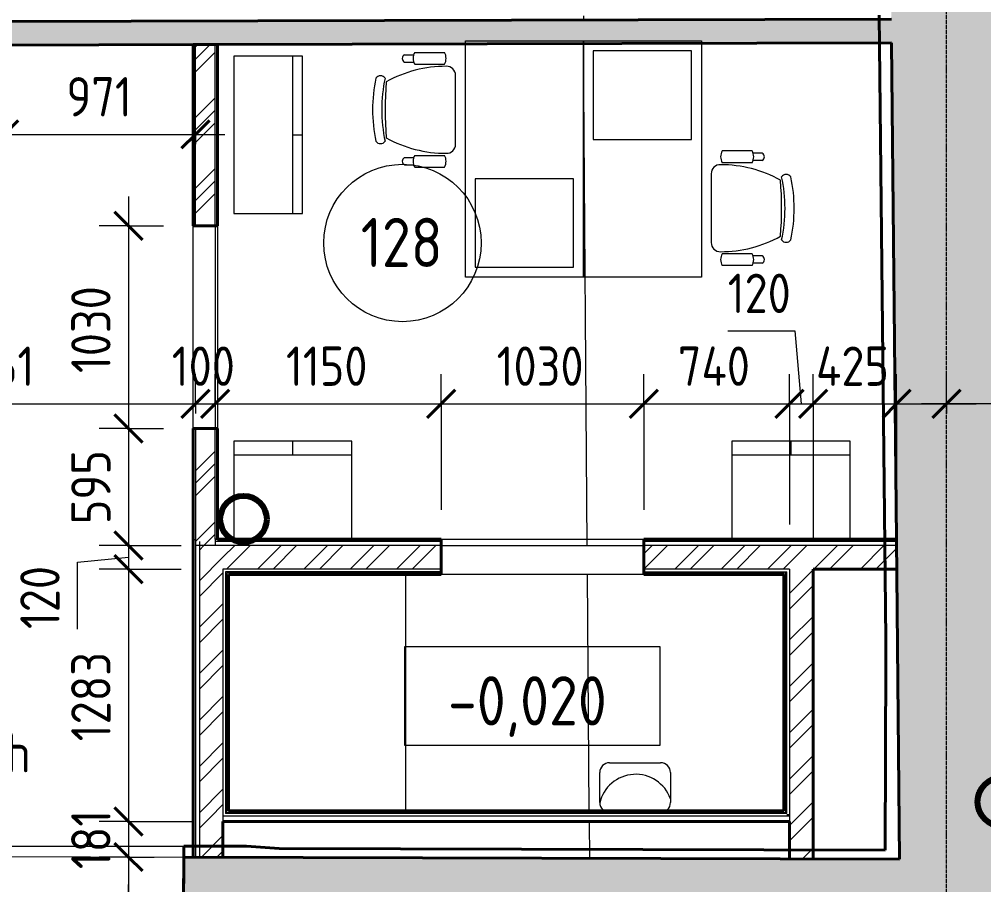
# Model space of a CAD drawing. Header units: millimetres. Extents: x -11886 to 68941, y -8130 to 45506.
# Drawn here: x 34296 to 39199, y 13395 to 17794 of the extents above; entities that cross this region are included whole.
import ezdxf

# ---------------------------------------------------------------- set-up
doc = ezdxf.new("R2010")
doc.units = ezdxf.units.MM
doc.linetypes.add('ADSK_Линия сетки', pattern=[25, 20, -2.5, 0, -2.5])
for name, color, linetype, lineweight in [('Аннотация', 7, 'Continuous', 9), ('Марки помещений', 7, 'Continuous', 20), ('Оси', 7, 'Continuous', 9), ('Отметки', 7, 'Continuous', 9), ('Перекрытие', 7, 'Continuous', 18), ('Размеры', 7, 'Continuous', 9), ('Размеры-100', 7, 'Continuous', 9), ('Стены', 7, 'Continuous', 18), ('Стены внутренние', 7, 'Continuous', 18), ('Стены штриховка', 7, 'Continuous', 18), ('стояки', 7, 'Continuous', 9)]:
    doc.layers.add(name, color=color, linetype=linetype, lineweight=lineweight)
for name, color, linetype, lineweight, true_color in [('планы со стояками отопление_dwg', 7, 'Continuous', 9, 0x767676), ('Стены разрез', 7, 'Continuous', 40, 0xbb5389), ('ТХ', 5, 'Continuous', 9, 0x0000ff), ('ТХ 1 этаж_dwg', 7, 'Continuous', 9, 0x767676)]:
    doc.layers.add(name, color=color, linetype=linetype, lineweight=lineweight, true_color=true_color)
doc.styles.add('GOST Common_1', font='GOST_Common.ttf', dxfattribs={"width": 0.9, "height": 200})
doc.styles.add('GOST Common_2', font='GOST_Common.ttf', dxfattribs={"width": 0.9, "height": 250})
doc.dimstyles.new('ADSK_Основной_2_мм_Округление_до_1_мм', dxfattribs={"dimscale": 304.8, "dimtxt": 201.142999, "dimasz": 0.463911, "dimexe": 0.492126, "dimexo": 0.492126, "dimgap": 0.098425, "dimtad": 1, "dimdec": 0, "dimdsep": 46, "dimtxsty": 'GOST Common_1', "dimblk1": 'OBLIQUE', "dimblk2": 'OBLIQUE', "dimsah": 1, "dimcen": 0.09, "dimdle": 0.492126, "dimazin": 2, "dimtfac": 1, "dimtdec": 4, "dimtix": 1, "dimtmove": 0, "dimatfit": 3, "dimfxl": 1, "dimtvp": 1, "dimtolj": 1, "dimtzin": 0, "dimlwd": 20, "dimlwe": 20, "dimarcsym": 2})
doc.dimstyles.new('ADSK_Основной_2_мм_Округление_до_1_мм_1', dxfattribs={"dimscale": 304.8, "dimtxt": 201.142999, "dimasz": 0.463911, "dimexe": 0.492126, "dimexo": 0.492126, "dimgap": 0.098425, "dimtad": 1, "dimdec": 0, "dimdsep": 46, "dimtxsty": 'GOST Common_1', "dimblk1": 'OBLIQUE', "dimblk2": 'OBLIQUE', "dimsah": 1, "dimcen": 0.09, "dimdle": 0.492126, "dimazin": 2, "dimtfac": 1, "dimtdec": 4, "dimtix": 1, "dimtmove": 1, "dimatfit": 3, "dimfxl": 1, "dimtvp": 1, "dimtolj": 1, "dimtzin": 0, "dimlwd": 20, "dimlwe": 20, "dimarcsym": 2})
doc.dimstyles.new('ADSK_Основной_2_мм_Округление_до_1_мм_2', dxfattribs={"dimscale": 304.8, "dimtxt": 201.142999, "dimasz": 0.463911, "dimexe": 0.492126, "dimexo": 0.492126, "dimgap": 0.098425, "dimtad": 1, "dimdec": 0, "dimdsep": 46, "dimtxsty": 'GOST Common_1', "dimblk1": 'OBLIQUE', "dimblk2": 'OBLIQUE', "dimsah": 1, "dimcen": 0.09, "dimdle": 0.492126, "dimazin": 2, "dimtfac": 1, "dimtdec": 4, "dimtix": 1, "dimtmove": 0, "dimatfit": 3, "dimfxl": 1, "dimtvp": 1, "dimtolj": 1, "dimtzin": 0, "dimlwd": 20, "dimlwe": 20, "dimarcsym": 2})
pattern_1 = [(45, (0, 0), (-117.8655, 117.8655), []), (45, (78.58, 0), (-117.8655, 117.8655), [])]

# ---------------------------------------------------------------- blocks, each defined once
blk = doc.blocks.new('Существующие стены 1 эт - Существующие стены 1 эт-653793-01 План 1-го этажа кладочный')
at = {"layer": 'Стены', "color": 243, "true_color": 0xbb5389}
for p, q in [((33142.3, 13590.6), (35179.7, 13590.6)), ((33825.6, 13590.6), (35132.6, 13590.6)), ((35132.6, 13590.6), (35132.4, 13535)), ((35331.7, 13590.6), (35451.7, 13590.6)), ((35451.7, 13590.6), (35616.9, 13579.3)), ((35616.9, 13579.3), (37195.1, 13574.4))]:
    blk.add_line(p, q, dxfattribs=at)
at = {"layer": 'Стены разрез'}
for p, q in [((38666.8, 17815.6), (38668.7, 17658.5)), ((38668.7, 17658.5), (38701.7, 14644.8)), ((38701.7, 14644.8), (38701.4, 14544.1)), ((38701.4, 14544.1), (38698.4, 13569.8)), ((35130.4, 12982.6), (35132.6, 13590.6)), ((35451.7, 13590.6), (35132.6, 13590.6)), ((35616.9, 13579.3), (35451.7, 13590.6)), ((38698.4, 13569.8), (35616.9, 13579.3))]:
    blk.add_line(p, q, dxfattribs=at)
blk = doc.blocks.new('планы со стояками отопление_dwg-1484427-01 План 1-го этажа кладочный')
at = {"layer": 'стояки', "color": 40, "lineweight": 80, "true_color": 0xffbf00}
blk.add_circle((207831.2, 171330.2), 118.2, dxfattribs=at)
at = {"layer": 'стояки', "color": 246, "lineweight": 80, "true_color": 0x7f001f}
blk.add_circle((211687.7, 169892.9), 124.3, dxfattribs=at)
blk = doc.blocks.new('ТХ 1 этаж_dwg_Стол письменный-2118394-01 План 1-го этажа кладочный')
at = {"layer": 'ТХ', "color": 253, "true_color": 0xa0a0a0, "flags": 128}
for points in [[(26808.3, 11740.4), (26808.3, 12940.4), (27408.3, 12940.4), (27408.3, 11740.4)], [(27358.3, 12440.4), (27358.3, 12890.4), (26858.3, 12890.4), (26858.3, 12440.4)]]:
    blk.add_lwpolyline(points, close=True, dxfattribs=at)
blk = doc.blocks.new('ТХ 1 этаж_dwg_Кресло регулируемое-2118367-01 План 1-го этажа кладочный')
at = {"layer": 'ТХ', "color": 253, "true_color": 0xa0a0a0}
for p, q in [((-280.3, -163), (-280.3, -208.6)), ((-243.6, -163), (-243.6, -208.8)), ((242.1, -163), (242.1, -208.8)), ((278.9, -163), (278.9, -208.6)), ((-292.3, -214.4), (-292.3, -365.6)), ((-232.1, -214.4), (-232.1, -365.6)), ((230.7, -214.4), (230.7, -365.6)), ((290.9, -214.4), (290.9, -365.6)), ((-175.8, -421.8), (174.4, -421.8))]:
    blk.add_line(p, q, dxfattribs=at)
for centre, radius, start, end in [((-144.6, -40.7), 28.1, 124.2915, 235.7083), ((0, -747.5), 747.5, 77.602, 102.3978), ((0, -794), 747.5, 77.602, 102.3978), ((144.6, -40.7), 28.1, 304.2901, 55.7096), ((402.7, -373.3), 624.5, 150.9068, 180.1215), ((0, -1825.8), 1761.9, 85.3938, 94.6546), ((-404.1, -373.3), 624.5, 359.878, 29.1059), ((-261.9, -171.6), 20.2, 24.8955, 155.3354), ((260.5, -171.5), 20.2, 24.8955, 155.3354), ((-262.2, -264.4), 58.4, 58.951, 121.0488), ((260.8, -264.4), 58.4, 58.951, 121.0488), ((-262.2, -315.5), 58.4, 238.951, 301.0488), ((-176.4, -376.4), 45.4, 177.8135, 270.7479), ((175, -376.4), 45.4, 269.2519, 2.1866), ((260.8, -315.5), 58.4, 238.951, 301.0488)]:
    blk.add_arc(centre, radius, start, end, dxfattribs=at)
blk = doc.blocks.new('ТХ 1 этаж_dwg_Шкаф канцелярский закрытый-2118402-01 План 1-го этажа кладочный')
at = {"layer": 'ТХ', "color": 253, "true_color": 0xa0a0a0}
for p, q in [((168934.5, 4226.4), (168934.5, 3426.4)), ((168934.5, 3826.4), (168984.5, 3826.4))]:
    blk.add_line(p, q, dxfattribs=at)
at = {"layer": 'ТХ', "color": 253, "true_color": 0xa0a0a0, "flags": 128}
blk.add_lwpolyline([(168634.5, 3426.4), (168634.5, 4226.4), (168984.5, 4226.4), (168984.5, 3426.4)], close=True, dxfattribs=at)
blk = doc.blocks.new('ТХ 1 этаж_dwg_Шкаф двустворчатый-2118403-01 План 1-го этажа кладочный')
at = {"layer": 'ТХ', "color": 253, "true_color": 0xa0a0a0}
for p, q in [((296418.3, 35213.1), (297018.3, 35213.1)), ((296718.3, 35213.1), (296718.3, 35143.1))]:
    blk.add_line(p, q, dxfattribs=at)
at = {"layer": 'ТХ', "color": 253, "true_color": 0xa0a0a0, "flags": 128}
blk.add_lwpolyline([(296418.3, 35143.1), (297018.3, 35143.1), (297018.3, 35643.1), (296418.3, 35643.1)], close=True, dxfattribs=at)
blk = doc.blocks.new('ТХ 1 этаж_dwg_Электросушитель-2118426-01 План 1-го этажа кладочный')
at = {"layer": 'ТХ', "color": 253, "true_color": 0xa0a0a0}
for p, q in [((14845.2, 10699.4), (15105, 10699.4)), ((14795.2, 10496.6), (14795.2, 10649.4)), ((15155, 10649.4), (15155, 10496.6)), ((15105, 10446.6), (14845.2, 10446.6))]:
    blk.add_line(p, q, dxfattribs=at)
for centre, radius, start, end in [((14845.2, 10649.4), 50, 90, 180), ((15105, 10649.4), 50, 0, 90), ((14978.3, 10452.8), 187.6, 19.6167, 167.3478), ((14845.2, 10496.6), 50, 180, 270), ((15105, 10496.6), 50, 270, 360)]:
    blk.add_arc(centre, radius, start, end, dxfattribs=at)
blk = doc.blocks.new('ТХ 1 этаж_dwg-2084881-01 План 1-го этажа кладочный')
for name, p, rotation in [('ТХ 1 этаж_dwg_Стол письменный-2118394-01 План 1-го этажа кладочный', (181973.3, -41448.9), 180), ('ТХ 1 этаж_dwg_Кресло регулируемое-2118367-01 План 1-го этажа кладочный', (154093.2, -53538.5), 89.99999999999999), ('ТХ 1 этаж_dwg_Кресло регулируемое-2118367-01 План 1-го этажа кладочный', (156236.8, -54040), 270), ('ТХ 1 этаж_dwg_Шкаф двустворчатый-2118403-01 План 1-го этажа кладочный', (450406.2, -20080.9), 180), ('ТХ 1 этаж_dwg_Шкаф двустворчатый-2118403-01 План 1-го этажа кладочный', (452938.9, -20080.9), 180)]:
    blk.add_blockref(name, p, dxfattribs=dict(rotation=rotation))
for name, p in [('ТХ 1 этаж_dwg_Стол письменный-2118394-01 План 1-го этажа кладочный', (128356.7, -66129.7)), ('ТХ 1 этаж_dwg_Электросушитель-2118426-01 План 1-го этажа кладочный', (140452.8, -67557.4))]:
    blk.add_blockref(name, p)
at = {"extrusion": (0, 0, -1), "zscale": -1, "rotation": 180}
blk.add_blockref('ТХ 1 этаж_dwg_Шкаф канцелярский закрытый-2118402-01 План 1-го этажа кладочный', (15246.6, -49840.3), dxfattribs=at)
blk = doc.blocks.new('ADSK_Марка_Помещение_ОдноЗначение - Номер-247393-01 План 1-го этажа кладочный')
at = {"layer": 'Марки помещений'}
blk.add_circle((0, 0), 4, dxfattribs=at)
blk = doc.blocks.new('Высотные отметки - Рамка-5093-01 План 1-го этажа кладочный')
at = {"layer": 'Аннотация', "lineweight": 20}
for p, q in [((-6.5, 0), (-6.5, 5)), ((-6.5, 5), (6.5, 5)), ((6.5, 5), (6.5, 0)), ((6.5, 0), (-6.5, 0))]:
    blk.add_line(p, q, dxfattribs=at)
blk = doc.blocks.new('DIMBLOCK319-01 План 1-го этажа кладочный')
at = {"layer": 'Размеры-100', "lineweight": 20, "transparency": 16777216}
for p, q in [((33130.3, 15839.1), (33130.3, 15989.1)), ((35191.7, 15839.1), (35191.7, 15989.1)), ((32980.3, 15839.1), (35191.7, 15839.1)), ((33130.3, 15839.1), (33130.3, 15789.1)), ((35191.7, 15839.1), (35191.7, 15789.1))]:
    blk.add_line(p, q, dxfattribs=at)
at = {"layer": 'Размеры-100', "lineweight": 40, "transparency": 16777216}
for p, q in [((33130.3, 15839.1), (33201, 15909.8)), ((35191.7, 15839.1), (35262.4, 15909.8)), ((33130.3, 15839.1), (33059.6, 15768.4)), ((35191.7, 15839.1), (35121, 15768.4))]:
    blk.add_line(p, q, dxfattribs=at)
at = {"layer": 'Размеры-100', "color": 0, "lineweight": 20, "transparency": 16777216, "insert": (33927.5, 16130.5), "char_height": 200, "width": 560.473, "attachment_point": 1, "line_spacing_factor": 1.022761, "style": 'GOST Common_1'}
blk.add_mtext('2061', dxfattribs=at)
blk = doc.blocks.new('_Oblique')
at = {"color": 0, "linetype": 'ByBlock', "lineweight": -2}
blk.add_line((-0.5, -0.5), (0.5, 0.5), dxfattribs=at)
blk = doc.blocks.new('DIMBLOCK320-01 План 1-го этажа кладочный')
at = {"layer": 'Размеры-100', "lineweight": 20, "transparency": 16777216}
for p, q in [((35191.7, 15839.1), (35191.7, 15989.1)), ((35291.7, 15839.1), (35291.7, 15989.1)), ((35191.7, 15839.1), (35291.7, 15839.1)), ((35191.7, 15839.1), (35191.7, 15789.1)), ((35291.7, 15839.1), (35291.7, 15789.1))]:
    blk.add_line(p, q, dxfattribs=at)
at = {"layer": 'Размеры-100', "lineweight": 40, "transparency": 16777216}
for p, q in [((35191.7, 15839.1), (35262.4, 15909.8)), ((35291.7, 15839.1), (35362.4, 15909.8)), ((35191.7, 15839.1), (35121, 15768.4)), ((35291.7, 15839.1), (35221, 15768.4))]:
    blk.add_line(p, q, dxfattribs=at)
at = {"layer": 'Размеры-100', "color": 0, "lineweight": 20, "transparency": 16777216, "insert": (35071.2, 16130.5), "char_height": 200, "width": 409.104, "attachment_point": 1, "line_spacing_factor": 1.022761, "style": 'GOST Common_1'}
blk.add_mtext('100', dxfattribs=at)
blk = doc.blocks.new('DIMBLOCK321-01 План 1-го этажа кладочный')
at = {"layer": 'Размеры-100', "lineweight": 20, "transparency": 16777216}
for p, q in [((35291.7, 15839.1), (35291.7, 15989.1)), ((36441.2, 15839.1), (36441.2, 15989.1)), ((35291.7, 15839.1), (36441.2, 15839.1)), ((35291.7, 15839.1), (35291.7, 15789.1)), ((36441.2, 15839.1), (36441.2, 15300.8))]:
    blk.add_line(p, q, dxfattribs=at)
at = {"layer": 'Размеры-100', "lineweight": 40, "transparency": 16777216}
for p, q in [((35291.7, 15839.1), (35362.4, 15909.8)), ((36441.2, 15839.1), (36511.9, 15909.8)), ((35291.7, 15839.1), (35221, 15768.4)), ((36441.2, 15839.1), (36370.5, 15768.4))]:
    blk.add_line(p, q, dxfattribs=at)
at = {"layer": 'Размеры-100', "color": 0, "lineweight": 20, "transparency": 16777216, "insert": (35651.7, 16130.5), "char_height": 200, "width": 515.472, "attachment_point": 1, "line_spacing_factor": 1.022761, "style": 'GOST Common_1'}
blk.add_mtext('1150', dxfattribs=at)
blk = doc.blocks.new('DIMBLOCK322-01 План 1-го этажа кладочный')
at = {"layer": 'Размеры-100', "lineweight": 20, "transparency": 16777216}
for p, q in [((36441.2, 15839.1), (36441.2, 15989.1)), ((37471.2, 15839.1), (37471.2, 15989.1)), ((36441.2, 15839.1), (37471.2, 15839.1)), ((36441.2, 15839.1), (36441.2, 15300.8)), ((37471.2, 15839.1), (37471.2, 15300.8))]:
    blk.add_line(p, q, dxfattribs=at)
at = {"layer": 'Размеры-100', "lineweight": 40, "transparency": 16777216}
for p, q in [((36441.2, 15839.1), (36511.9, 15909.8)), ((37471.2, 15839.1), (37541.9, 15909.8)), ((36441.2, 15839.1), (36370.5, 15768.4)), ((37471.2, 15839.1), (37400.5, 15768.4))]:
    blk.add_line(p, q, dxfattribs=at)
at = {"layer": 'Размеры-100', "color": 0, "lineweight": 20, "transparency": 16777216, "insert": (36722.7, 16130.5), "char_height": 200, "width": 560.473, "attachment_point": 1, "line_spacing_factor": 1.022761, "style": 'GOST Common_1'}
blk.add_mtext('1030', dxfattribs=at)
blk = doc.blocks.new('DIMBLOCK323-01 План 1-го этажа кладочный')
at = {"layer": 'Размеры-100', "lineweight": 20, "transparency": 16777216}
for p, q in [((37471.2, 15839.1), (37471.2, 15989.1)), ((38211.7, 15839.1), (38211.7, 15989.1)), ((37471.2, 15839.1), (38211.7, 15839.1)), ((37471.2, 15839.1), (37471.2, 15300.8)), ((38211.7, 15839.1), (38211.7, 15224.8))]:
    blk.add_line(p, q, dxfattribs=at)
at = {"layer": 'Размеры-100', "lineweight": 40, "transparency": 16777216}
for p, q in [((37471.2, 15839.1), (37541.9, 15909.8)), ((38211.7, 15839.1), (38282.4, 15909.8)), ((37471.2, 15839.1), (37400.5, 15768.4)), ((38211.7, 15839.1), (38141, 15768.4))]:
    blk.add_line(p, q, dxfattribs=at)
at = {"layer": 'Размеры-100', "color": 0, "lineweight": 20, "transparency": 16777216, "insert": (37643.8, 16130.5), "char_height": 200, "width": 474.561, "attachment_point": 1, "line_spacing_factor": 1.022761, "style": 'GOST Common_1'}
blk.add_mtext('740', dxfattribs=at)
blk = doc.blocks.new('DIMBLOCK324-01 План 1-го этажа кладочный')
at = {"layer": 'Размеры-100', "lineweight": 20, "transparency": 16777216}
for p, q in [((37897.6, 16209.4), (38238.6, 16209.4)), ((38238.6, 16209.4), (38271.7, 15839.1)), ((38211.7, 15839.1), (38211.7, 15989.1)), ((38331.7, 15839.1), (38331.7, 15989.1)), ((38211.7, 15839.1), (38331.7, 15839.1)), ((38211.7, 15839.1), (38211.7, 15224.8)), ((38331.7, 15839.1), (38331.7, 15148.8))]:
    blk.add_line(p, q, dxfattribs=at)
at = {"layer": 'Размеры-100', "lineweight": 40, "transparency": 16777216}
for p, q in [((38211.7, 15839.1), (38282.4, 15909.8)), ((38331.7, 15839.1), (38402.4, 15909.8)), ((38211.7, 15839.1), (38141, 15768.4)), ((38331.7, 15839.1), (38261, 15768.4))]:
    blk.add_line(p, q, dxfattribs=at)
at = {"layer": 'Размеры-100', "color": 0, "lineweight": 20, "transparency": 16777216, "insert": (37897.6, 16500.7), "char_height": 200, "width": 409.104, "attachment_point": 1, "line_spacing_factor": 1.022761, "style": 'GOST Common_1'}
blk.add_mtext('120', dxfattribs=at)
blk = doc.blocks.new('DIMBLOCK325-01 План 1-го этажа кладочный')
at = {"layer": 'Размеры-100', "lineweight": 20, "transparency": 16777216}
for p, q in [((38331.7, 15839.1), (38331.7, 15989.1)), ((38756.5, 15839.1), (38756.5, 15989.1)), ((38331.7, 15839.1), (38756.5, 15839.1)), ((38331.7, 15839.1), (38331.7, 15148.8)), ((38756.5, 15839.1), (38756.5, 15148.8))]:
    blk.add_line(p, q, dxfattribs=at)
at = {"layer": 'Размеры-100', "lineweight": 40, "transparency": 16777216}
for p, q in [((38331.7, 15839.1), (38402.4, 15909.8)), ((38756.5, 15839.1), (38827.2, 15909.8)), ((38331.7, 15839.1), (38261, 15768.4)), ((38756.5, 15839.1), (38685.8, 15768.4))]:
    blk.add_line(p, q, dxfattribs=at)
at = {"layer": 'Размеры-100', "color": 0, "lineweight": 20, "transparency": 16777216, "insert": (38346.4, 16130.5), "char_height": 200, "width": 474.561, "attachment_point": 1, "line_spacing_factor": 1.022761, "style": 'GOST Common_1'}
blk.add_mtext('425', dxfattribs=at)
blk = doc.blocks.new('DIMBLOCK326-01 План 1-го этажа кладочный')
at = {"layer": 'Размеры-100', "lineweight": 20, "transparency": 16777216}
for p, q in [((38756.5, 15839.1), (38756.5, 15989.1)), ((39009.9, 15839.1), (39009.9, 15989.1)), ((38756.5, 15839.1), (39159.9, 15839.1)), ((38756.5, 15839.1), (38756.5, 15148.8)), ((39349.5, 15839.1), (38883.2, 15839.1)), ((39009.9, 15839.1), (39009.9, 15789.1)), ((39727.9, 15839.1), (39349.5, 15839.1))]:
    blk.add_line(p, q, dxfattribs=at)
at = {"layer": 'Размеры-100', "lineweight": 40, "transparency": 16777216}
for p, q in [((38756.5, 15839.1), (38827.2, 15909.8)), ((39009.9, 15839.1), (39080.6, 15909.8)), ((38756.5, 15839.1), (38685.8, 15768.4)), ((39009.9, 15839.1), (38939.2, 15768.4))]:
    blk.add_line(p, q, dxfattribs=at)
at = {"layer": 'Размеры-100', "color": 0, "lineweight": 20, "transparency": 16777216, "insert": (39349.5, 16130.5), "char_height": 200, "width": 454.106, "attachment_point": 1, "line_spacing_factor": 1.022761, "style": 'GOST Common_1'}
blk.add_mtext('253', dxfattribs=at)
blk = doc.blocks.new('DIMBLOCK327-01 План 1-го этажа кладочный')
at = {"layer": 'Размеры-100', "lineweight": 20, "transparency": 16777216}
for p, q in [((34851.5, 16893.7), (34851.5, 15713.7)), ((34851.5, 16743.7), (34701.5, 16743.7)), ((34851.5, 16743.7), (35029.7, 16743.7)), ((34851.5, 15713.7), (34701.5, 15713.7)), ((34851.5, 15713.7), (35029.7, 15713.7))]:
    blk.add_line(p, q, dxfattribs=at)
at = {"layer": 'Размеры-100', "lineweight": 40, "transparency": 16777216}
for p, q in [((34851.5, 16743.7), (34780.8, 16814.4)), ((34851.5, 16743.7), (34922.2, 16673)), ((34851.5, 15713.7), (34780.8, 15784.4)), ((34851.5, 15713.7), (34922.2, 15643))]:
    blk.add_line(p, q, dxfattribs=at)
at = {"layer": 'Размеры-100', "color": 0, "lineweight": 20, "transparency": 16777216, "insert": (34560.1, 15995.2), "char_height": 200, "width": 560.473, "attachment_point": 1, "rotation": 90, "line_spacing_factor": 1.022761, "style": 'GOST Common_1'}
blk.add_mtext('1030', dxfattribs=at)
blk = doc.blocks.new('DIMBLOCK328-01 План 1-го этажа кладочный')
at = {"layer": 'Размеры-100', "lineweight": 40, "transparency": 16777216}
for p, q in [((34851.5, 15713.7), (34780.8, 15784.4)), ((34851.5, 15713.7), (34922.2, 15643)), ((34851.5, 15118.8), (34780.8, 15189.5)), ((34851.5, 15118.8), (34922.2, 15048.1))]:
    blk.add_line(p, q, dxfattribs=at)
at = {"layer": 'Размеры-100', "lineweight": 20, "transparency": 16777216}
for p, q in [((34851.5, 15713.7), (34701.5, 15713.7)), ((34851.5, 15713.7), (34851.5, 15118.8)), ((34851.5, 15713.7), (35029.7, 15713.7)), ((34851.5, 15118.8), (34701.5, 15118.8)), ((34851.5, 15118.8), (35119.7, 15118.8))]:
    blk.add_line(p, q, dxfattribs=at)
at = {"layer": 'Размеры-100', "color": 0, "lineweight": 20, "transparency": 16777216, "insert": (34560.1, 15227), "char_height": 200, "width": 454.106, "attachment_point": 1, "rotation": 90, "line_spacing_factor": 1.022761, "style": 'GOST Common_1'}
blk.add_mtext('595', dxfattribs=at)
blk = doc.blocks.new('DIMBLOCK329-01 План 1-го этажа кладочный')
at = {"layer": 'Размеры-100', "lineweight": 40, "transparency": 16777216}
for p, q in [((34851.5, 15118.8), (34780.8, 15189.5)), ((34851.5, 15118.8), (34922.2, 15048.1)), ((34851.5, 14998.8), (34780.8, 15069.5)), ((34851.5, 14998.8), (34922.2, 14928.1))]:
    blk.add_line(p, q, dxfattribs=at)
at = {"layer": 'Размеры-100', "lineweight": 20, "transparency": 16777216}
for p, q in [((34851.5, 15118.8), (34701.5, 15118.8)), ((34851.5, 15118.8), (34851.5, 14998.8)), ((34851.5, 15118.8), (35119.7, 15118.8)), ((34592.4, 15034.8), (34851.5, 15058.8)), ((34592.4, 14693.9), (34592.4, 15034.8)), ((34851.5, 14998.8), (34701.5, 14998.8)), ((34851.5, 14998.8), (35119.7, 14998.8))]:
    blk.add_line(p, q, dxfattribs=at)
at = {"layer": 'Размеры-100', "color": 0, "lineweight": 20, "transparency": 16777216, "insert": (34301, 14693.9), "char_height": 200, "width": 409.104, "attachment_point": 1, "rotation": 90, "line_spacing_factor": 1.022761, "style": 'GOST Common_1'}
blk.add_mtext('120', dxfattribs=at)
blk = doc.blocks.new('DIMBLOCK330-01 План 1-го этажа кладочный')
at = {"layer": 'Размеры-100', "lineweight": 40, "transparency": 16777216}
for p, q in [((34851.5, 14998.8), (34780.8, 15069.5)), ((34851.5, 14998.8), (34922.2, 14928.1)), ((34851.5, 13715.8), (34780.8, 13786.5)), ((34851.5, 13715.8), (34922.2, 13645.1))]:
    blk.add_line(p, q, dxfattribs=at)
at = {"layer": 'Размеры-100', "lineweight": 20, "transparency": 16777216}
for p, q in [((34851.5, 14998.8), (34701.5, 14998.8)), ((34851.5, 14998.8), (34851.5, 13715.8)), ((34851.5, 14998.8), (35119.7, 14998.8)), ((34851.5, 13715.8), (34701.5, 13715.8)), ((34851.5, 13715.8), (35181.7, 13715.8))]:
    blk.add_line(p, q, dxfattribs=at)
at = {"layer": 'Размеры-100', "color": 0, "lineweight": 20, "transparency": 16777216, "insert": (34560.1, 14123.7), "char_height": 200, "width": 560.473, "attachment_point": 1, "rotation": 90, "line_spacing_factor": 1.022761, "style": 'GOST Common_1'}
blk.add_mtext('1283', dxfattribs=at)
blk = doc.blocks.new('DIMBLOCK331-01 План 1-го этажа кладочный')
at = {"layer": 'Размеры-100', "lineweight": 40, "transparency": 16777216}
for p, q in [((34851.5, 13715.8), (34780.8, 13786.5)), ((34851.5, 13715.8), (34922.2, 13645.1)), ((34851.5, 13535), (34780.8, 13605.7)), ((34851.5, 13535), (34922.2, 13464.3))]:
    blk.add_line(p, q, dxfattribs=at)
at = {"layer": 'Размеры-100', "lineweight": 20, "transparency": 16777216}
for p, q in [((34851.5, 13715.8), (34701.5, 13715.8)), ((34851.5, 13715.8), (34851.5, 13535)), ((34851.5, 13715.8), (35181.7, 13715.8)), ((34851.5, 13535), (34701.5, 13535)), ((34851.5, 13535), (34982.4, 13535))]:
    blk.add_line(p, q, dxfattribs=at)
at = {"layer": 'Размеры-100', "color": 0, "lineweight": 20, "transparency": 16777216, "insert": (34560.1, 13473.7), "char_height": 200, "width": 364.103, "attachment_point": 1, "rotation": 90, "line_spacing_factor": 1.022761, "style": 'GOST Common_1'}
blk.add_mtext('181', dxfattribs=at)
blk = doc.blocks.new('DIMBLOCK332-01 План 1-го этажа кладочный')
at = {"layer": 'Размеры-100', "lineweight": 40, "transparency": 16777216}
for p, q in [((34851.5, 13535), (34780.8, 13605.7)), ((34851.5, 13535), (34922.2, 13464.3)), ((34851.5, 13256.8), (34780.8, 13327.5)), ((34851.5, 13256.8), (34922.2, 13186.1))]:
    blk.add_line(p, q, dxfattribs=at)
at = {"layer": 'Размеры-100', "lineweight": 20, "transparency": 16777216}
for p, q in [((34851.5, 13535), (34701.5, 13535)), ((34851.5, 13535), (34851.5, 13106.8)), ((34851.5, 13535), (34982.4, 13535)), ((34851.5, 13199), (34851.5, 13395.9)), ((34851.5, 13256.8), (34801.4, 13256.8)), ((34851.5, 13256.8), (35001.5, 13256.8)), ((34851.5, 12820.6), (34851.5, 13199))]:
    blk.add_line(p, q, dxfattribs=at)
at = {"layer": 'Размеры-100', "color": 0, "lineweight": 20, "transparency": 16777216, "insert": (34560.1, 12820.6), "char_height": 200, "width": 454.106, "attachment_point": 1, "rotation": 90, "line_spacing_factor": 1.022761, "style": 'GOST Common_1'}
blk.add_mtext('278', dxfattribs=at)
blk = doc.blocks.new('DIMBLOCK334-01 План 1-го этажа кладочный')
at = {"layer": 'Размеры-100', "lineweight": 20, "transparency": 16777216}
for p, q in [((34220.5, 17208.6), (34220.5, 17513.1)), ((35191.7, 17208.6), (35191.7, 17358.6)), ((34220.5, 17208.6), (35341.7, 17208.6)), ((34220.5, 17208.6), (34220.5, 17058.6)), ((35191.7, 17208.6), (35191.7, 17158.6))]:
    blk.add_line(p, q, dxfattribs=at)
at = {"layer": 'Размеры-100', "lineweight": 40, "transparency": 16777216}
for p, q in [((34220.5, 17208.6), (34291.2, 17279.3)), ((35191.7, 17208.6), (35262.4, 17279.3)), ((34220.5, 17208.6), (34149.8, 17137.9)), ((35191.7, 17208.6), (35121, 17137.9))]:
    blk.add_line(p, q, dxfattribs=at)
at = {"layer": 'Размеры-100', "color": 0, "lineweight": 20, "transparency": 16777216, "insert": (34535.6, 17499.9), "char_height": 200, "width": 409.104, "attachment_point": 1, "line_spacing_factor": 1.022761, "style": 'GOST Common_1'}
blk.add_mtext('971', dxfattribs=at)

msp = doc.modelspace()

# ---------------------------------------------------------------- hatches: boundary and pattern name
at = {"layer": 'Стены внутренние', "true_color": 0xc0c0c0}
for points in [[(38780.6, 12484.3), (39290.5, 12489.2), (39214.5, 20424.1), (38704.5, 20424.1), (38780.5, 12485.2)], [(38775.5, 13014.5), (38770.6, 13524.6), (35256.4, 13534.5), (35254.9, 13024.7), (38730.9, 13014.7)]]:
    msp.add_hatch(color=9, dxfattribs=at).paths.add_polyline_path(points)
h = msp.add_hatch(color=9, dxfattribs=at)
h.paths.add_polyline_path([(31352.5, 17656.3), (33190.5, 17660.7), (33190.2, 17780.7), (31352.4, 17776.3), (31352.4, 17677)])
h.paths.add_polyline_path([(34220.5, 17663.1), (38730.9, 17673.8), (38729.7, 17793.8), (34220.2, 17783.1)])
at = {"layer": 'Стены внутренние', "lineweight": 9}
h = msp.add_hatch(dxfattribs=at)
h.set_pattern_fill('FP_3', color=256, style=0, pattern_type=2)
h.set_pattern_definition([(45, (0, 0), (-179.6051, 179.6051), []), (45, (63.5, 0), (0, 359.2102), []), (45, (-63.5, 0), (0, 359.2102), [])])
h.paths.add_polyline_path([(35211.7, 15118.8), (35291.7, 15118.8), (35291.7, 15713.7), (35191.7, 15713.7), (35191.8, 15138.6)])
h.paths.add_polyline_path([(35191.7, 16743.7), (35291.7, 16743.7), (35291.7, 17665.7), (35191.7, 17665.4), (35191.7, 16910.2)])
h = msp.add_hatch(dxfattribs=at)
h.set_pattern_fill('FP_1', color=256, style=0, pattern_type=2)
h.set_pattern_definition(pattern_1)
h.paths.add_polyline_path([(35211.7, 13736.3), (35331.7, 13736.3), (35331.7, 15118.8), (35211.7, 15118.8), (35211.7, 13953.4)])
h = msp.add_hatch(dxfattribs=at)
h.set_pattern_fill('FP_1', color=256, style=0, pattern_type=2)
h.set_pattern_definition(pattern_1)
h.paths.add_polyline_path([(35344.7, 14998.8), (36441.2, 14998.8), (36441.2, 15118.8), (35331.7, 15118.8), (35331.7, 14998.8)])
h.paths.add_polyline_path([(37471.2, 14998.8), (38211.7, 14998.8), (38211.7, 15118.8), (37471.2, 15118.8)])
h = msp.add_hatch(dxfattribs=at)
h.set_pattern_fill('FP_1', color=256, style=0, pattern_type=2)
h.set_pattern_definition(pattern_1)
h.paths.add_polyline_path([(38331.7, 14998.8), (38756.5, 14998.8), (38755.3, 15118.8), (38211.7, 15118.8), (38211.7, 14998.8)])
h = msp.add_hatch(dxfattribs=at)
h.set_pattern_fill('FP_1', color=256, style=0, pattern_type=2)
h.set_pattern_definition(pattern_1)
h.paths.add_polyline_path([(38331.7, 13750.9), (38331.7, 14998.8), (38211.7, 14998.8), (38211.7, 13750.9)])
h = msp.add_hatch(dxfattribs=at)
h.set_pattern_fill('FP_1', color=256, style=0, pattern_type=2)
h.set_pattern_definition(pattern_1)
h.paths.add_polyline_path([(35331.7, 13534.5), (35331.7, 13736.3), (35211.7, 13736.3), (35211.7, 13534.8), (35256.4, 13534.7)])
h = msp.add_hatch(dxfattribs=at)
h.set_pattern_fill('FP_1', color=256, style=0, pattern_type=2)
h.set_pattern_definition(pattern_1)
h.paths.add_polyline_path([(38331.7, 13525.8), (38331.7, 13750.9), (38211.7, 13750.9), (38211.7, 13526.2)])
at = {"layer": 'Стены внутренние', "true_color": 0xc0c0c0}
h = msp.add_hatch(color=9, dxfattribs=at)
h.paths.add_polyline_path([(35254.9, 13024.7), (35256.4, 13534.7), (35132.4, 13534.9), (35130.5, 13025), (35164.9, 13024.9)])
h.paths.add_polyline_path([(33430.4, 13029.9), (33430.4, 13539.9), (33081.1, 13539.9), (33079.6, 13030.9), (33402.9, 13030)])

# ---------------------------------------------------------------- linework, layer by layer
at = {"layer": 'Оси', "linetype": 'ADSK_Линия сетки'}
msp.add_line((39009.9, -7330.4), (39009.9, 21668.8), dxfattribs=at)
at = {"layer": 'Перекрытие', "color": 136, "true_color": 0x008080}
for p, q in [((37164.2, 17812.1), (37164.4, 17790.1)), ((37194.1, 13715.8), (37195.4, 13529.1))]:
    msp.add_line(p, q, dxfattribs=at)
at = {"layer": 'Перекрытие', "color": 7, "true_color": 0xffffff}
for p, q in [((37183.9, 15118.8), (37165.3, 17670.1)), ((35291.7, 16743.7), (35291.7, 15713.7)), ((36441.2, 15118.8), (37471.2, 15118.8)), ((36259.7, 14970.8), (36259.7, 13770.8)), ((37193.7, 13770.8), (37184.9, 14970.8))]:
    msp.add_line(p, q, dxfattribs=at)
at = {"layer": 'Стены внутренние', "lineweight": 40}
for p, q in [((38729.7, 17793.8), (34220.2, 17783.1)), ((34220.5, 17663.1), (35179.7, 17665.4)), ((35179.7, 17665.4), (35179.7, 16743.7)), ((35301.7, 17665.7), (35181.7, 17665.4)), ((35303.7, 17665.7), (38730.9, 17673.8)), ((35303.7, 16743.7), (35303.7, 17665.7)), ((38730.9, 17673.8), (38755, 15150.8)), ((35179.7, 16743.7), (35303.7, 16743.7)), ((35303.7, 15713.7), (35179.7, 15713.7)), ((35179.7, 15713.7), (35179.7, 13534.9)), ((35303.7, 15150.8), (35303.7, 15713.7)), ((36441.2, 15150.8), (35303.7, 15150.8)), ((36441.2, 14970.8), (36441.2, 15150.8)), ((38755, 15150.8), (37471.2, 15150.8)), ((37471.2, 15150.8), (37471.2, 14970.8)), ((38755, 15148.8), (38770.6, 13524.6)), ((35359.7, 14970.8), (36441.2, 14970.8)), ((35359.7, 13770.8), (35359.7, 14970.8)), ((37471.2, 14970.8), (38183.7, 14970.8)), ((38183.7, 14970.8), (38183.7, 13770.8)), ((38331.7, 13525.8), (38331.7, 14998.8)), ((38331.7, 14998.8), (38756.5, 14998.8)), ((38183.7, 13770.8), (35359.7, 13770.8)), ((35331.7, 13534.5), (35331.7, 13715.8)), ((35331.7, 13715.8), (38211.7, 13715.8)), ((38211.7, 13715.8), (38211.7, 13526.2)), ((35132.4, 13535), (35130.5, 13025)), ((38770.6, 13524.6), (35132.4, 13535))]:
    msp.add_line(p, q, dxfattribs=at)
at = {"layer": 'Стены внутренние'}
for p, q in [((35179.7, 15713.7), (35179.7, 16743.7)), ((35303.7, 16743.7), (35303.7, 15713.7)), ((36441.2, 15150.8), (37471.2, 15150.8)), ((35301.7, 15148.8), (35291.7, 15148.8)), ((37471.2, 14970.8), (36441.2, 14970.8)), ((33430.4, 13539.9), (35132.4, 13535))]:
    msp.add_line(p, q, dxfattribs=at)
at = {"layer": 'Стены штриховка'}
for p, q in [((35181.7, 17665.4), (35179.7, 17665.4)), ((35181.7, 16743.7), (35181.7, 17665.4)), ((35191.7, 16743.7), (35191.7, 17665.4)), ((35291.7, 16743.7), (35291.7, 17665.7)), ((35303.7, 17665.7), (35301.7, 17665.7)), ((35301.7, 16743.7), (35301.7, 17665.7)), ((35181.7, 15713.7), (35181.7, 13534.9)), ((35191.7, 15713.7), (35191.7, 13534.9)), ((35291.7, 15150.8), (35291.7, 15713.7)), ((35301.7, 15150.8), (35301.7, 15713.7)), ((35301.7, 15150.8), (35291.7, 15150.8)), ((38755, 15148.8), (38755, 15150.8)), ((35179.7, 15148.8), (35191.7, 15148.8)), ((36441.2, 15118.8), (35191.7, 15118.8)), ((35211.7, 15138.8), (35211.7, 13534.8)), ((35291.7, 15148.8), (35291.7, 15118.8)), ((36441.2, 15138.8), (35291.7, 15138.8)), ((36441.2, 15148.8), (35301.7, 15148.8)), ((38755, 15148.8), (37471.2, 15148.8)), ((38755.1, 15138.8), (37471.2, 15138.8)), ((38755.3, 15118.8), (37471.2, 15118.8)), ((36441.2, 14998.8), (35331.7, 14998.8)), ((35331.7, 14998.8), (35331.7, 13715.8)), ((36441.2, 14985.8), (35344.7, 14985.8)), ((35344.7, 14985.8), (35344.7, 13755.8)), ((36441.2, 14979.8), (35350.7, 14979.8)), ((35350.7, 14979.8), (35350.7, 13770.8)), ((38211.7, 14998.8), (37471.2, 14998.8)), ((37471.2, 14985.8), (38198.7, 14985.8)), ((38183.7, 14979.8), (37471.2, 14979.8)), ((38183.7, 14985.8), (38183.7, 14970.8)), ((38192.7, 13761.8), (38192.7, 14985.8)), ((38198.7, 13755.8), (38198.7, 14985.8)), ((38211.7, 14998.8), (38211.7, 13715.8)), ((38211.7, 13742.8), (35331.7, 13742.8)), ((35344.7, 13770.8), (35350.7, 13770.8)), ((38192.7, 13761.8), (35344.7, 13761.8)), ((38198.7, 13755.8), (35344.7, 13755.8)), ((38198.7, 13750.9), (38211.7, 13750.9))]:
    msp.add_line(p, q, dxfattribs=at)

# ---------------------------------------------------------------- block references
at = {"layer": 'Марки помещений', "xscale": 99.99999999999993, "yscale": 99.99999999999993, "zscale": 99.99999999999993}
msp.add_blockref('ADSK_Марка_Помещение_ОдноЗначение - Номер-247393-01 План 1-го этажа кладочный', (36244, 16656.7), dxfattribs=at)
at = {"layer": 'Отметки', "lineweight": 20, "extrusion": (0, 0, -1), "xscale": 99.99999999999993, "yscale": 99.99999999999993, "zscale": 99.99999999999993, "rotation": 180}
msp.add_blockref('Высотные отметки - Рамка-5093-01 План 1-го этажа кладочный', (-36904.4, 14603.7), dxfattribs=at)
at = {"layer": 'планы со стояками отопление_dwg', "color": 6, "true_color": 0xff00ff}
msp.add_blockref('планы со стояками отопление_dwg-1484427-01 План 1-го этажа кладочный', (-172395.5, -156077), dxfattribs=at)
at = {"layer": 'Стены разрез'}
msp.add_blockref('Существующие стены 1 эт - Существующие стены 1 эт-653793-01 План 1-го этажа кладочный', (0, 0), dxfattribs=at)
at = {"layer": 'ТХ 1 этаж_dwg', "color": 253, "true_color": 0xa0a0a0}
msp.add_blockref('ТХ 1 этаж_dwg-2084881-01 План 1-го этажа кладочный', (-118001.2, 70872.8), dxfattribs=at)

# ---------------------------------------------------------------- texts
at = {"layer": 'Аннотация', "insert": (33820.2, 14165.3), "char_height": 200, "width": 692.658, "attachment_point": 1, "style": 'GOST Common_1'}
msp.add_mtext('2011h', dxfattribs=at)
at = {"layer": 'Марки помещений', "lineweight": 9, "insert": (36032.1, 16784.4), "char_height": 250, "width": 526.709, "attachment_point": 1, "style": 'GOST Common_2'}
msp.add_mtext('128', dxfattribs=at)
at = {"layer": 'Отметки', "lineweight": 20, "insert": (36475.8, 14454.3), "char_height": 250, "width": 1028.823, "attachment_point": 1, "line_spacing_factor": 1.022761, "style": 'GOST Common_2'}
msp.add_mtext('-0,020', dxfattribs=at)

# ---------------------------------------------------------------- dimensions: what is measured, and where the dimension line sits
at = {"layer": 'Размеры', "lineweight": 20}
for base, p1, p2, dimstyle, override, picture, middle in [((35191.7, 17208.6), (34220.5, 17663.1), (35191.7, 17308.6), 'ADSK_Основной_2_мм_Округление_до_1_мм_2', {"dimpost": '<>', "dimfxl": 1033.897641}, 'DIMBLOCK334-01 План 1-го этажа кладочный', (34706.1, 17338.6)), ((37471.2, 15839.1), (36441.2, 15150.8), (37471.2, 15150.8), 'ADSK_Основной_2_мм_Округление_до_1_мм', {"dimpost": '<>', "dimfxl": 1030}, 'DIMBLOCK322-01 План 1-го этажа кладочный', (36956.2, 15969.1)), ((38211.7303, 15839.1265), (37471.24, 15150.7685), (38211.7303, 15074.7685), 'ADSK_Основной_2_мм_Округление_до_1_мм', {"dimpost": '<>', "dimfxl": 744.380263}, 'DIMBLOCK323-01 План 1-го этажа кладочный', (37841.4851, 15969.1265)), ((38756.5, 15839.1), (38331.7, 14998.8), (38756.5, 14998.8), 'ADSK_Основной_2_мм_Округление_до_1_мм', {"dimpost": '<>', "dimfxl": 424.740249}, 'DIMBLOCK325-01 План 1-го этажа кладочный', (38544.1, 15969.1)), ((35191.7, 15839.1), (33130.3, 15939.1), (35191.7, 15939.1), 'ADSK_Основной_2_мм_Округление_до_1_мм', {"dimpost": '<>', "dimfxl": 2061.32225}, 'DIMBLOCK319-01 План 1-го этажа кладочный', (34161, 15969.1)), ((35291.7, 15839.1), (35191.7, 15939.1), (35291.7, 15939.1), 'ADSK_Основной_2_мм_Округление_до_1_мм', {"dimpost": '<>', "dimfxl": 100}, 'DIMBLOCK320-01 План 1-го этажа кладочный', (35241.7, 15969.1)), ((36441.24, 15839.1265), (35291.6673, 15939.1114), (36441.24, 15150.7685), 'ADSK_Основной_2_мм_Округление_до_1_мм', {"dimpost": '<>', "dimfxl": 1393.916077}, 'DIMBLOCK321-01 План 1-го этажа кладочный', (35866.4536, 15969.1265))]:
    dim = msp.add_linear_dim(base=base, p1=p1, p2=p2, dimstyle=dimstyle, override=override, dxfattribs=at)
    dim.commit()
    dim.dimension.update_dxf_attribs({"geometry": picture, "text_midpoint": middle})
for base, p1, p2, override, picture, middle in [((34851.5, 15713.7), (35179.7, 16743.7), (35179.7, 15713.7), {"dimpost": '<>', "dimfxl": 1030}, 'DIMBLOCK327-01 План 1-го этажа кладочный', (34721.5, 16228.7)), ((34851.5, 15118.8), (35179.7, 15713.7), (35269.7, 15118.8), {"dimpost": '<>', "dimfxl": 601.725921}, 'DIMBLOCK328-01 План 1-го этажа кладочный', (34721.5, 15416.2)), ((34851.5, 13715.8), (35269.7, 14998.8), (35331.7, 13715.8), {"dimpost": '<>', "dimfxl": 1284.497178}, 'DIMBLOCK330-01 План 1-го этажа кладочный', (34721.5, 14357.3)), ((34851.5, 13535), (35331.7, 13715.8), (35132.4, 13535), {"dimpost": '<>', "dimfxl": 269.04786}, 'DIMBLOCK331-01 План 1-го этажа кладочный', (34721.5, 13625.4))]:
    dim = msp.add_linear_dim(base=base, p1=p1, p2=p2, angle=90, dimstyle='ADSK_Основной_2_мм_Округление_до_1_мм_2', override=override, dxfattribs=at)
    dim.commit()
    dim.dimension.update_dxf_attribs({"geometry": picture, "text_midpoint": middle})
for base, p1, p2, override, picture, middle in [((38331.7, 15839.1), (38211.7, 15074.8), (38331.7, 14998.8), {"dimpost": '<>', "dimfxl": 142.042247}, 'DIMBLOCK324-01 План 1-го этажа кладочный', (38102.2, 16367.4)), ((39009.9, 15839.1), (38756.5, 14998.8), (39009.9, 15939.1), {"dimpost": '<>', "dimfxl": 973.897625}, 'DIMBLOCK326-01 План 1-го этажа кладочный', (39576.5, 15997.2))]:
    dim = msp.add_linear_dim(base=base, p1=p1, p2=p2, dimstyle='ADSK_Основной_2_мм_Округление_до_1_мм_1', override=override, dxfattribs=at)
    dim.commit()
    dim.dimension.update_dxf_attribs({"geometry": picture, "text_midpoint": middle, "dimtype": 160})
for base, p1, p2, override, picture, middle in [((34851.5, 14998.8), (35269.7, 15118.8), (35269.7, 14998.8), {"dimpost": '<>', "dimfxl": 120}, 'DIMBLOCK329-01 План 1-го этажа кладочный', (34434.4, 14898.4)), ((34851.5, 13256.8), (35132.4, 13535), (34951.4, 13256.8), {"dimpost": '<>', "dimfxl": 331.887017}, 'DIMBLOCK332-01 План 1-го этажа кладочный', (34693.4, 13047.6))]:
    dim = msp.add_linear_dim(base=base, p1=p1, p2=p2, angle=90, dimstyle='ADSK_Основной_2_мм_Округление_до_1_мм_1', override=override, dxfattribs=at)
    dim.commit()
    dim.dimension.update_dxf_attribs({"geometry": picture, "text_midpoint": middle, "dimtype": 160, "text_rotation": 90})

doc.saveas('drawing.dxf')
